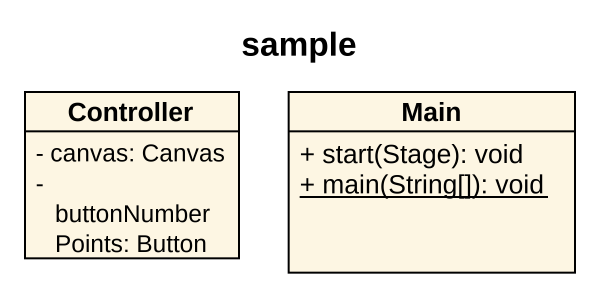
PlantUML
@startuml
title sample
hide circle
hide empty members
skinparam classAttributeIconSize 0
class Controller {
  - canvas: Canvas
  - buttonNumberPoints: Button
}
class Main {
  + start(Stage): void
  {static} + main(String[]): void
}
@enduml
